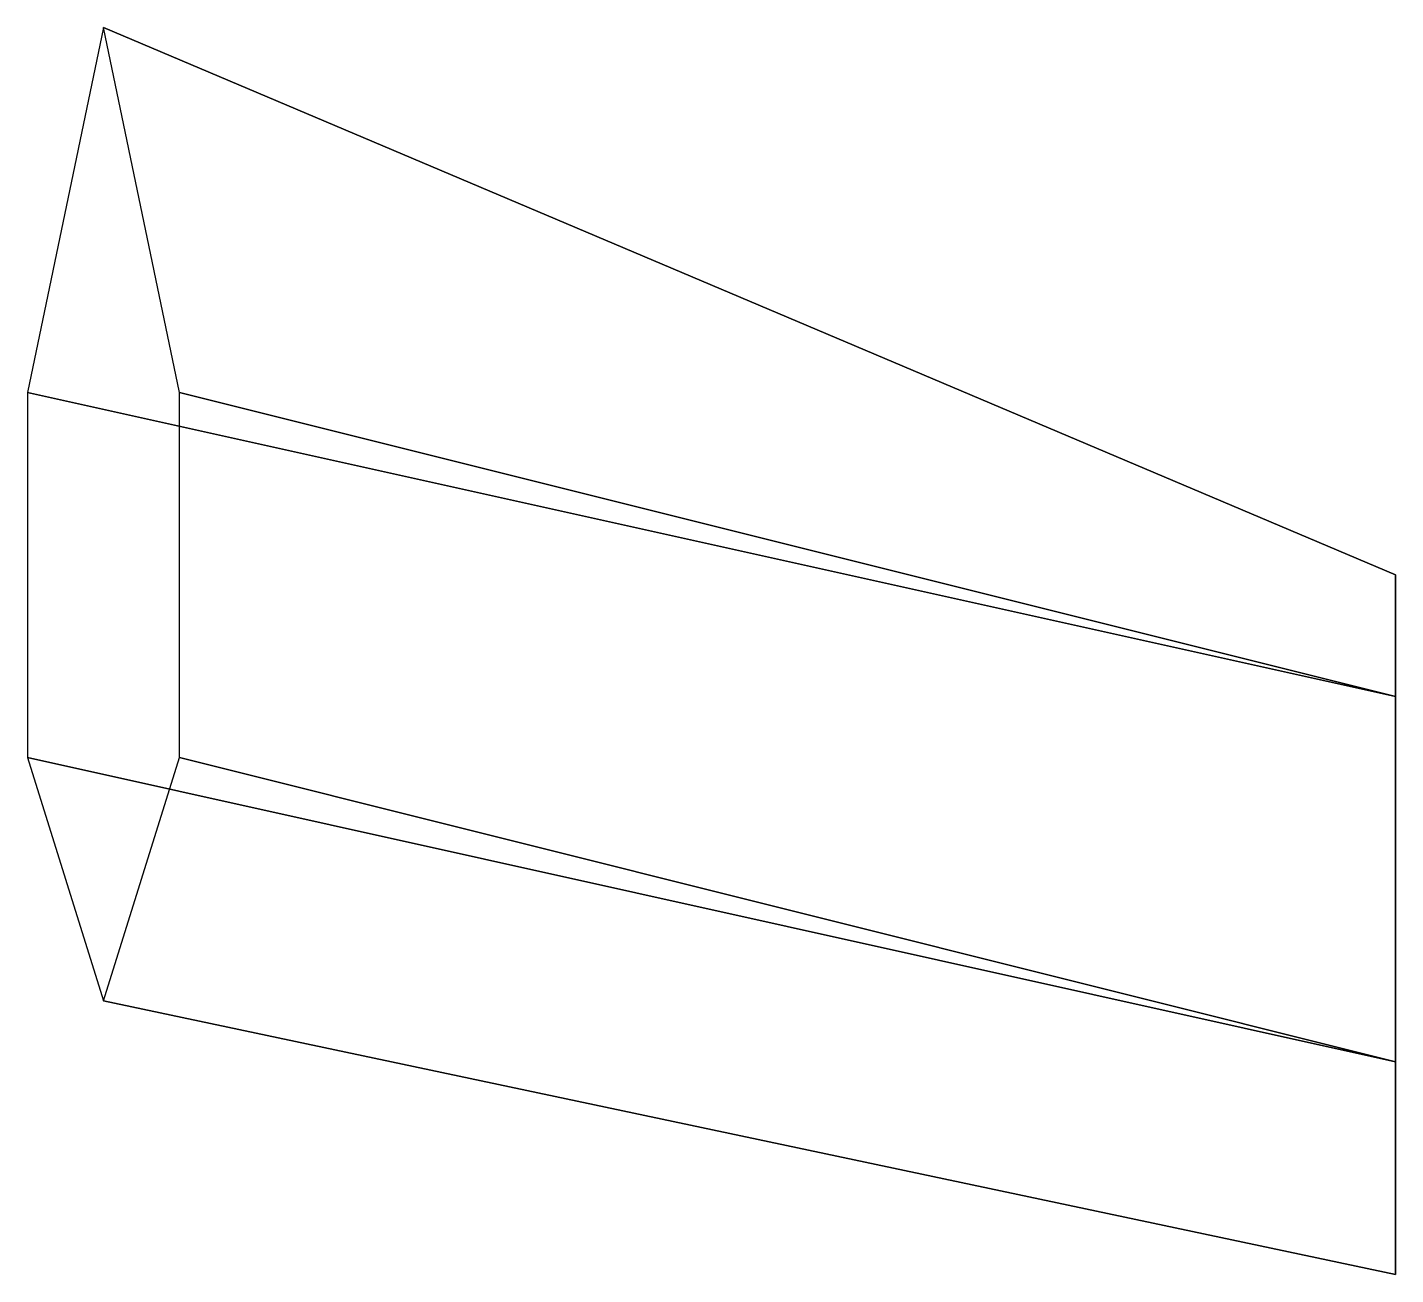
# Model space of a CAD drawing. Extents: x 1.25 to 3.5, y -2.2 to -0.15.
import ezdxf

# ---------------------------------------------------------------- set-up
doc = ezdxf.new("R2010")
doc.units = 0
doc.layers.add('W2', color=6, linetype='CONTINUOUS')

msp = doc.modelspace()

# ---------------------------------------------------------------- linework, layer by layer
at = {"layer": 'W2'}
for points in [[(1.375, -0.15, 1.125), (1.25, -0.75, 1), (3.5, -1.25, -0.5), (3.5, -1.05, -0.4)], [(1.375, -0.15, 1.125), (1.375, -0.15, 1.125), (3.5, -1.05, -0.4)], [(3.5, -1.05, -0.4), (3.5, -1.25, -0.3), (1.5, -0.75, 1.25), (1.375, -0.15, 1.125)], [(1.25, -0.75, 1), (1.25, -1.35, 1), (3.5, -1.85, -0.5), (3.5, -1.25, -0.5)], [(3.5, -1.25, -0.3), (3.5, -1.85, -0.3), (1.5, -1.35, 1.25), (1.5, -0.75, 1.25)], [(3.5, -1.05, -0.4), (3.5, -1.25, -0.5), (3.5, -1.25, -0.3), (3.5, -1.05, -0.4)], [(3.5, -1.25, -0.5), (3.5, -1.85, -0.5), (3.5, -1.85, -0.3), (3.5, -1.25, -0.3)], [(1.25, -1.35, 1), (1.375, -1.75, 1.125), (3.5, -2.2, -0.4), (3.5, -1.85, -0.5)], [(3.5, -1.85, -0.3), (3.5, -2.2, -0.4), (1.375, -1.75, 1.125), (1.5, -1.35, 1.25)], [(3.5, -2.2, -0.4), (3.5, -2.2, -0.4), (1.375, -1.75, 1.125)], [(3.5, -1.85, -0.5), (3.5, -2.2, -0.4), (3.5, -2.2, -0.4), (3.5, -1.85, -0.3)]]:
    msp.add_3dface(points, dxfattribs=at)

doc.saveas('drawing.dxf')
